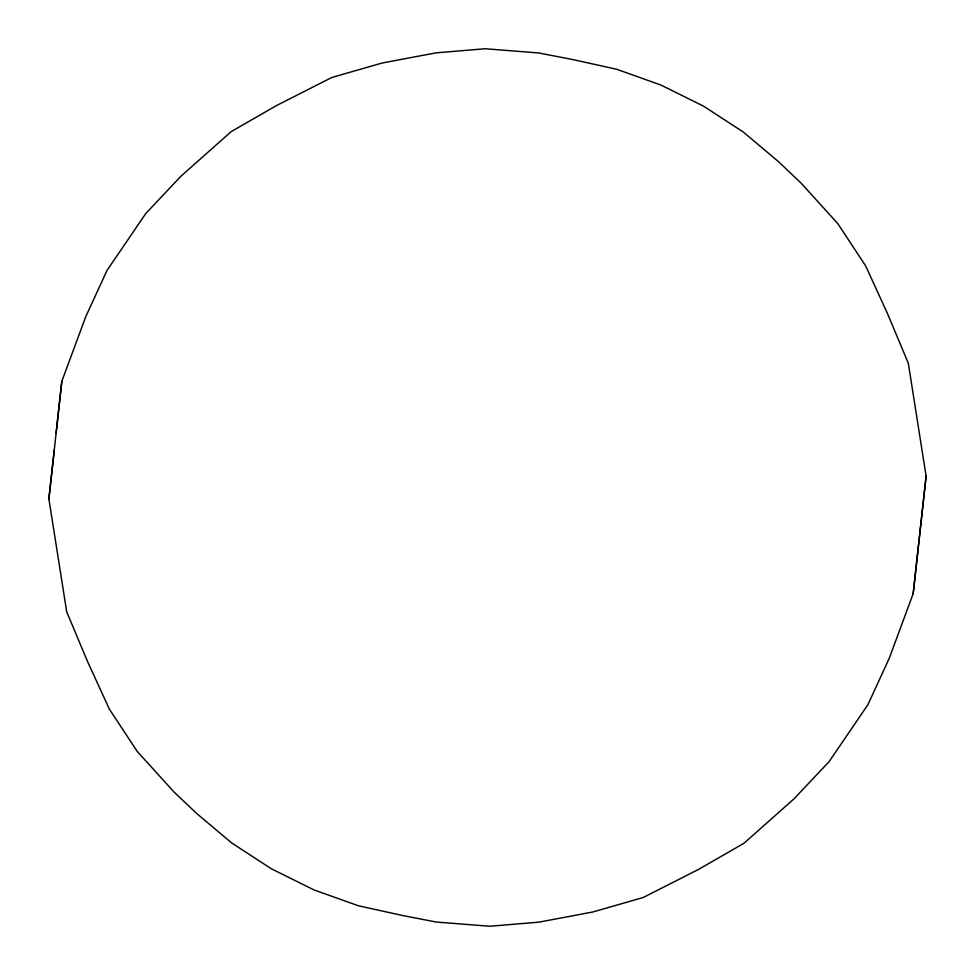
<?xml version="1.0" encoding="UTF-8"?>
<svg xmlns="http://www.w3.org/2000/svg" width="975" height="975" viewBox="0 0 975 975"><rect width="100%" height="100%" fill="white"/><g stroke="black" fill="none" stroke-linecap="round" stroke-linejoin="round"><path stroke-width="1.46" d="M48.884 498.883L61.815 381.347L85.702 316.838L107.006 270.416L145.909 213.354L181.143 176.012L231.136 131.662L276.559 105.532L331.866 77.464L382.188 63.009L435.947 52.869L485.123 48.75L538.785 52.967L572.483 59.499L616.566 69.237L660.855 85.008L703.67 106.226L743.34 132.064L778.355 161.545L800.816 182.837L837.744 223.531L865.617 265.834L887.433 313.438L908.298 363.175L926.116 476.117L913.185 593.653L889.297 658.162L867.994 704.584L829.091 761.646L793.857 798.988L743.864 843.338L698.441 869.468L643.134 897.536L592.812 911.991L539.053 922.131L489.877 926.25L436.215 922.033L402.517 915.501L358.434 905.763L314.145 889.992L271.33 868.774L231.66 842.936L196.645 813.455L174.184 792.163L137.256 751.469L109.383 709.166L87.567 661.562L66.702 611.825L48.884 498.883L54.295 449.926M913.185 593.653L926.116 476.117M56.075 433.314L61.815 381.347"/></g></svg>
